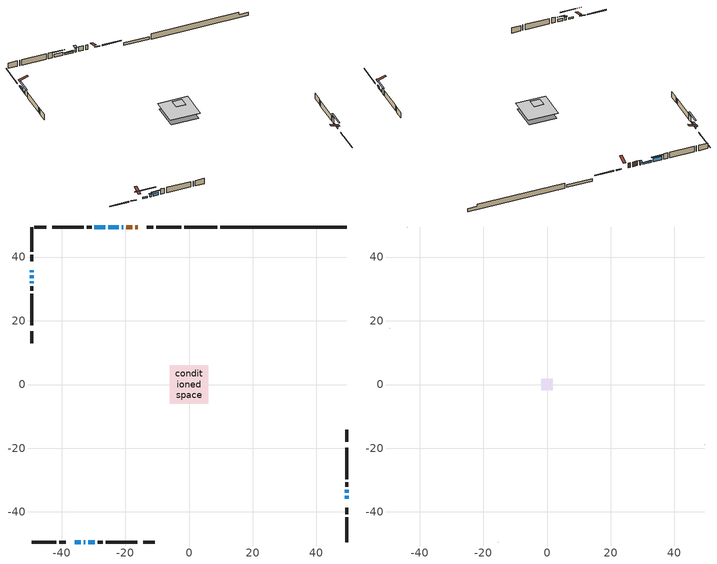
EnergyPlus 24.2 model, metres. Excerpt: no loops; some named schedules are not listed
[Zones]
conditioned space
 floor outside (Floor1 construction): -0.81,-0.81 -0.81,0.81 0.81,0.81 0.81,-0.81 z1.22
 floor adiabatic (Floor3 construction): -1.75,-1.75 -1.75,1.75 1.75,1.75 1.75,-1.75 z1.22
 floor adiabatic (AdiabaticFloorConstruction): -6.06,-6.06 -6.06,6.06 6.06,6.06 6.06,-6.06 z1.22
 floor foundation (Slab1 construction): -5.59,-5.59 -5.59,5.59 5.59,5.59 5.59,-5.59 z-1.22
 floor foundation (Slab2 construction): -1.75,-1.75 -1.75,1.75 1.75,1.75 1.75,-1.75 z-1.04
 wall outside (RimJoist1 construction): -2.43,49.42 -10.25,49.42 / -49.42,-49.42 -41.59,-49.42 / -49.42,49.42 -49.42,41.59 / 49.42,-49.42 49.42,-41.59 z1.22:1.52
 wall outside (RimJoist2 construction): -11.18,49.42 -13.23,49.42 / -40.67,-49.42 -38.62,-49.42 / -49.42,40.67 -49.42,38.62 / 49.42,-40.67 49.42,-38.62 z1.22:1.52
 wall outside (AdiabaticWallConstruction 1): -16.04,49.42 -16.93,49.42 / -17.86,49.42 -19.76,49.42 z1.22:3.25
 wall outside (AdiabaticWallConstruction): -20.69,49.42 -21.1,49.42 z1.22:2.95; 49.42,-35.81 49.42,-34.89 z1.22:2.24; -22.03,49.42 -25.38,49.42 z1.22:1.78; -49.42,35.81 -49.42,35.25 z1.22:1.93; -35.81,-49.42 -33.98,-49.42 / 49.42,-33.96 49.42,-33.05 / -49.42,32.43 -49.42,31.81 z1.22:1.83; -33.05,-49.42 -32.49,-49.42 z1.22:2.44; -26.31,49.42 -29.66,49.42 z1.22:2.64; -49.42,34.32 -49.42,33.35 / -31.56,-49.42 -29.53,-49.42 z1.22:2.34
 wall outside (Wall1 construction): -30.59,49.42 -32.12,49.42 / -28.6,-49.42 -27.08,-49.42 / -49.42,30.89 -49.42,29.36 / 49.42,-32.12 49.42,-30.6 z1.22:3.66
 wall outside (Wall2 construction): -33.05,49.42 -42.92,49.42 / -26.15,-49.42 -16.27,-49.42 / -49.42,28.43 -49.42,18.55 / 49.42,-29.67 49.42,-19.79 z1.22:3.66
 wall outside (Wall4 construction): -44.79,49.42 -48.49,49.42 / -14.4,-49.42 -10.7,-49.42 / -49.42,16.68 -49.42,12.99 / 49.42,-17.92 49.42,-14.22 z1.22:3.66
 wall foundation (FoundationWall1 construction): 9.8,49.42,-1.22 9.8,49.42,1.22 45.46,49.42,1.22 45.46,49.42,0.23 49.42,49.42,0.23 49.42,49.42,-1.22
 wall foundation (FoundationWall2 construction): 8.87,49.42 -1.5,49.42 z-1.04:0.15
 window (WindowConstruction 5): -20.69,49.42 -21.1,49.42 z1.22:2.95
 window (WindowConstruction 4): 49.42,-35.81 49.42,-34.89 z1.22:2.23
 window (WindowConstruction 7): -22.03,49.42 -25.38,49.42 z1.22:1.78
 window (WindowConstruction 8): -49.42,35.81 -49.42,35.25 z1.22:1.93
 window (WindowConstruction 9): -35.81,-49.42 -33.98,-49.42 z1.22:1.83
 window (WindowConstruction 10): 49.42,-33.96 49.42,-33.05 z1.22:1.83
 window (WindowConstruction 6): -33.05,-49.42 -32.49,-49.42 z1.22:2.44
 window (WindowConstruction): -26.31,49.42 -29.66,49.42 z1.22:2.64
 window (WindowConstruction 1): -49.42,34.32 -49.42,33.35 z1.22:2.34
 window (WindowConstruction 2): -49.42,32.42 -49.42,31.82 z1.22:1.83
 window (WindowConstruction 3): -31.56,-49.42 -29.53,-49.42 z1.22:2.34
 door (Door): -16.04,49.42 -16.93,49.42 z1.22:3.25
 door (Door 1): -17.86,49.42 -19.76,49.42 z1.22:3.25
 ceiling adiabatic (AdiabaticFloorConstruction): 6.06,-6.06 6.06,6.06 -6.06,6.06 -6.06,-6.06 z1.22
attic - vented
 floor to conditioned space (Floor2 construction Reversed): -1.86,-1.86 -1.86,1.86 1.86,1.86 1.86,-1.86 z3.66
 wall outside (Wall3 construction): -43.85,49.42 -43.86,49.42 / -15.34,-49.42 -15.33,-49.42 / -49.42,17.62 -49.42,17.61 / 49.42,-18.86 49.42,-18.85 z1.22:3.66
 roof outside (Roof1 construction): -15.11,49.42,3.66 -15.11,45.79,4.87 -14.15,45.79,4.87 -14.15,49.42,3.66; -36.74,-49.42,3.66 -36.74,-45.79,4.87 -37.69,-45.79,4.87 -37.69,-49.42,3.66; -49.42,36.74,3.66 -45.79,36.74,4.87 -45.79,37.69,4.87 -49.42,37.69,3.66; 49.42,-36.74,3.66 45.79,-36.74,4.87 45.79,-37.69,4.87 49.42,-37.69,3.66
shading: -21.4,49.42 -20.39,49.42 -20.39,50.94 -21.4,50.94 z3.25; 49.42,-34.74 49.42,-35.96 49.85,-35.96 49.85,-34.74 z2.38; -25.56,49.42 -21.85,49.42 -21.85,49.72 -25.56,49.72 z1.96; -49.42,35.07 -49.42,35.99 -49.85,35.99 -49.85,35.07 z2.11; -30.63,-49.42 -39.16,-49.42 -39.16,-49.72 -30.63,-49.72 z5.18; 49.42,-30.31 49.42,-36.7 49.85,-36.7 49.85,-30.31 z4.57; -32.19,-49.42 -33.35,-49.42 -33.35,-49.72 -32.19,-49.72 z2.74; -30.42,49.42 -25.55,49.42 -25.55,49.72 -30.42,49.72 z3.4; -49.42,33.17 -49.42,34.5 -49.85,34.5 -49.85,33.17 z2.52; -49.42,29.08 -49.42,35.17 -49.85,35.17 -49.85,29.08 z4.57; -28.62,-49.42 -32.47,-49.42 -32.47,-49.72 -28.62,-49.72 z3.25
[Building]
Building 1: Terrain=Suburbs
[Site:Location]
Sault Ste Marie AP_ON: Latitude {deg}=46.49; Longitude {deg}=-84.51; Time Zone {hr}=-5; Elevation {m}=192; Keep Site Location Information=Yes
[Site:GroundTemperature:Shallow]
0.840846, -1.16074, -1.32103, -0.371179, 3.44196, 7.23733, 10.5277, 12.6121, 12.7892, 11.0939, 7.8874, 4.20846
[Site:WaterMainsTemperature]
Calculation Method=Schedule; Temperature Schedule=mains temperature schedule
[Material] Roughness=Rough; Thermal Absorptance=0.9
Name | Thickness {m} | Conductivity {W/m-K} | Density {kg/m3} | Specific Heat {J/kg-K} | Solar Absorptance | Visible Absorptance
asphalt or fiberglass shingles | 0.00635 | 0.162714 | 1121.4 | 1465.45 | 0.91 | 0.91
ceiling loosefill ins | 0.169333 | 0.0480833 | 16.02 | 1046.75 | 0.7 | 0.7
ceiling stud and cavity | 0.1397 | 0.126939 | 65.682 | 1177.47 | 0.7 | 0.7
concrete 4.0 in. | 0.1016 | 1.803125 | 2242.8 | 837.4 | 0.7 | 0.7
concrete 8.0 in. | 0.2032 | 1.803125 | 2242.8 | 837.4 | 0.7 | 0.7
door material | 0.04445 | 0.053851 | 512.64 | 1214.23 | 0.7 | 0.7
exterior vertical ins | 0.0437847 | 0.029427 | 32.04 | 1214.23 | 0.7 | 0.7
floor covering | 0.0127 | 0.0433444 | 54.468 | 1339.84 | 0.6 | 0.6
floor covering 1 | 0.0127 | 9.015625 | 54.468 | 1339.84 | 0.6 | 0.6
floor rigid ins | 0.103632 | 0.029427 | 32.04 | 1214.23 | 0.7 | 0.7
floor rigid ins 1; wall rigid ins 1 | 0.512978 | 0.029427 | 32.04 | 1214.23 | 0.7 | 0.7
floor stud and cavity | 0.1397 | 0.171653 | 92.3553 | 1139.71 | 0.7 | 0.7
floor stud and cavity 1 | 0.0889 | 0.234607 | 50.32683 | 1063.81 | 0.7 | 0.7
floor stud and cavity 2 | 0.1397 | 1.75129 | 37.0049 | 1207.88 | 0.7 | 0.7
furniture material conditioned space 1 | 0.1524 | 0.115458 | 640.8 | 1214.23 | 0.6 | 0.6
gypsum board | 0.0127 | 0.160291 | 801 | 837.4 | 0.6 | 0.6
gypsum board 1 | 0.0127 | 0.160291 | 801 | 837.4 | 0.7 | 0.7
osb sheathing 0.5 in. | 0.0127 | 0.115458 | 512.64 | 1214.23 | 0.7 | 0.7
osb sheathing 0.75 in. | 0.01905 | 0.115458 | 512.64 | 1214.23 | 0.7 | 0.7
osb sheathing 2.0 in. | 0.0508 | 0.115458 | 512.64 | 1214.23 | 0.7 | 0.7
rim joist rigid ins; wall rigid ins | 0.051816 | 0.029427 | 32.04 | 1214.23 | 0.7 | 0.7
rim joist stud and cavity | 0.0508 | 0.0344856 | 125.044 | 1163.47 | 0.6 | 0.6
rim joist stud and cavity 1 | 0.0508 | 0.0347766 | 125.044 | 1163.47 | 0.6 | 0.6
wall stud and cavity | 0.1397 | 0.275487 | 139.0536 | 1170.24 | 0.7 | 0.7
wall stud and cavity 1 | 0.1397 | 0.156179 | 139.0536 | 1170.24 | 0.7 | 0.7
wall stud and cavity 2 | 0.0889 | 6.1454 | 50.32683 | 1063.81 | 0.6 | 0.6
wall stud and cavity 3 | 0.1397 | 0.206382 | 139.0536 | 1170.24 | 0.7 | 0.7
wall stud and cavity 4 | 0.0889 | 0.380278 | 52.3479 | 1209.89 | 0.7 | 0.7
wall stud and cavity 5 | 0.0889 | 0.391764 | 83.0341 | 1211.67 | 0.7 | 0.7
wood siding | 0.0254 | 0.102417 | 544.68 | 1172.36 | 0.25 | 0.25
wood siding 1 | 0.00254 | 0.102417 | 544.68 | 1172.36 | 0.25 | 0.25
wood siding 2; wood siding 3; wood siding 4 | 0.0254 | 0.102417 | 544.68 | 1172.36 | 0.7 | 0.7
[WindowMaterial:SimpleGlazingSystem]
Name | U-Factor {W/m2-K} | Solar Heat Gain Coefficient
WindowMaterial | 2.17638 | 0.59
WindowMaterial 1 | 2.30584 | 0.54
WindowMaterial 2 | 2.53579 | 0.43
WindowMaterial 3 | 2.29505 | 0.54
WindowMaterial 4 | 2.333658 | 0.53
WindowMaterial 5 | 3.000823 | 0.42
WindowMaterial 6 | 2.59598 | 0.57
WindowMaterial 7 | 2.41372 | 0.5
WindowMaterial 8 | 2.52557 | 0.44
WindowMaterial 9 | 2.4546 | 0.47
[Construction]
AdiabaticFloorConstruction: floor stud and cavity 2, floor rigid ins 1, osb sheathing 0.75 in., floor covering
AdiabaticWallConstruction: wood siding 3, wall rigid ins 1, wall stud and cavity 4, gypsum board
AdiabaticWallConstruction 1: wood siding 4, wall rigid ins 1, wall stud and cavity 4, gypsum board
Door; Door 1: door material
Floor1 construction: floor stud and cavity, floor rigid ins, osb sheathing 0.75 in., floor covering
Floor2 construction Reversed: gypsum board, ceiling stud and cavity, ceiling loosefill ins
Floor3 construction: floor stud and cavity 1, floor covering 1
FoundationWall1 construction: concrete 8.0 in.
FoundationWall2 construction: concrete 8.0 in., gypsum board 1
furniture construction conditioned space 1: furniture material conditioned space 1
PartitionWallConstruction: gypsum board, wall stud and cavity 5, gypsum board
RimJoist1 construction: wood siding 2, rim joist rigid ins, osb sheathing 2.0 in., rim joist stud and cavity
RimJoist2 construction: wood siding 2, rim joist rigid ins, osb sheathing 2.0 in., rim joist stud and cavity 1
Roof1 construction: asphalt or fiberglass shingles
Slab1 construction; Slab2 construction: concrete 4.0 in.
Wall1 construction: wood siding, wall rigid ins, osb sheathing 0.5 in., wall stud and cavity, gypsum board
Wall2 construction: wood siding, wall rigid ins, osb sheathing 0.5 in., wall stud and cavity 1, gypsum board
Wall3 construction: wood siding 1, wall stud and cavity 2
Wall4 construction: wood siding, wall rigid ins, osb sheathing 0.5 in., wall stud and cavity 3, gypsum board
WindowConstruction: WindowMaterial
WindowConstruction 1: WindowMaterial 1
WindowConstruction 10; WindowConstruction 9: WindowMaterial 9
WindowConstruction 2: WindowMaterial 2
WindowConstruction 3: WindowMaterial 3
WindowConstruction 4: WindowMaterial 4
WindowConstruction 5: WindowMaterial 5
WindowConstruction 6: WindowMaterial 6
WindowConstruction 7: WindowMaterial 7
WindowConstruction 8: WindowMaterial 8
[Zone] Multiplier=1; Part of Total Floor Area=Yes
Name | Volume {m3}
attic - vented | 2.71953
conditioned space | 713.3
[Space]
Name | Zone | Volume {m3}
attic - vented 1 | attic - vented | 2.71953
conditioned space 1 | conditioned space | 713.3
[ZoneInfiltration:EffectiveLeakageArea]
infil attic - vented 1: Zone or Space=attic - vented 1; Schedule=Always On Discrete; Effective Air Leakage Area {cm2}=545.311; Stack Coefficient=0.000253613; Wind Coefficient=1.07598e-05
[ZoneMixing]
whole house fan mix: Zone or Space=attic - vented; Schedule=Always On Continuous; Design Flow Rate Calculation Method=Flow/Zone; Design Flow Rate {m3/s}=0; Source Zone or Space=conditioned space
[SurfaceProperty:ExposedFoundationPerimeter] Exposed Perimeter Calculation Method=TotalExposedPerimeter
Name | Total Exposed Perimeter {m}
Slab1 | 39.624
Slab2 | 10.363
[InternalMass] Zone or ZoneList=conditioned space; Space or SpaceList=conditioned space 1
Name | Construction | Surface Area {m2}
furniture mass conditioned space 1 | furniture construction conditioned space 1 | 119.618
partition wall mass | PartitionWallConstruction | 286.773
[Lights]
interior lighting: Zone or ZoneList or Space or SpaceList=conditioned space 1; Schedule=interior lighting schedule; Design Level Calculation Method=LightingLevel; Lighting Level {W}=343.2; Return Air Fraction=0; Fraction Radiant=0.6; Fraction Visible=0.2; Fraction Replaceable=1
[People]
occupants: Zone or ZoneList or Space or SpaceList=conditioned space 1; Number of People Schedule=occupants schedule; Number of People Calculation Method=People; Number of People=3; Fraction Radiant=0.314171; Sensible Heat Fraction=0.56303; Activity Level Schedule=occupants activity schedule; Carbon Dioxide Generation Rate {m3/s-W}=0; Enable ASHRAE 55 Comfort Warnings=No; Mean Radiant Temperature Calculation Type=EnclosureAveraged
[ElectricEquipment] Zone or ZoneList or Space or SpaceList=conditioned space 1; Design Level Calculation Method=EquipmentLevel
Name | Schedule | Design Level {W} | Fraction Latent | Fraction Radiant | Fraction Lost
clothes dryer | clothes dryer schedule | 140.772 | 0.015 | 0.081 | 0.85
clothes washer | clothes washer schedule | 32.1985 | 0.03 | 0.162 | 0.7
cooking range | cooking range schedule | 215.147 | 0.08 | 0.432 | 0.2
dishwasher | dishwasher schedule | 66.8632 | 0.3 | 0.18 | 0.4
fridge | fridge schedule | 72.9452 | 0 | 0.6 | 0
mech vent bath fan 0 | mech vent bath fan 0 schedule | 50.2 | 0 | 0 | 1
mech vent bath fan 1 | mech vent bath fan 1 schedule | 50.2 | 0 | 0 | 1
mech vent house fan | mech vent house fan schedule | 0 | 0 | 0 | 1
mech vent house fan cfis | mech vent house fan cfis schedule | 0 | 0 | 0 | 0
misc plug loads | misc plug loads schedule | 494.7 | 0.045 | 0.513 | 0.1
whole house fan | Always On Discrete | 0 | 0 | 0 | 1
[OtherEquipment] Zone or ZoneList or Space or SpaceList=conditioned space 1; Design Level Calculation Method=EquipmentLevel
Name | Fuel Type | Schedule | Design Level {W} | Fraction Latent | Fraction Radiant | Fraction Lost
clothes dryer 1 | Electricity | clothes dryer schedule | 0 | 0.015 | 0.081 | 0.85
cooking range 1 | Electricity | cooking range schedule | 0 | 0.08 | 0.432 | 0.2
general water use latent | None | general water use schedule | 62.594 | 1 | 0 | 0
general water use sensible | None | general water use schedule | -61.6891 | 0 | 0.6 | 0
mech vent house fan latent load | None | Always On Discrete | 0 | 1 | 0 | 0
mech vent house fan sensible load | None | Always On Discrete | 0 | 0 | 0 | 0
water heater energy adjustment1 | NaturalGas | Always On Discrete | 0.01 | 0 | 0 | 1
[ZoneInfiltration:DesignFlowRate] Zone or ZoneList or Space or SpaceList=conditioned space 1; Schedule=Always On Discrete; Design Flow Rate Calculation Method=Flow/Zone; Design Flow Rate {m3/s}=0
infil flow; natural vent flow; whole house fan flow
[Foundation:Kiva] Initial Indoor Air Temperature {C}=21.1111; Wall Depth Below Slab {m}=0.2032
Name | Wall Height Above Grade {m} | Custom Block Material Name 1 | Custom Block Depth 1 {m} | Custom Block X Position 1 {m} | Custom Block Z Position 1 {m}
Foundation Kiva 1 | 1.21999
Foundation Kiva 2 | 0.149992 | exterior vertical ins | 1.19 | 0.2159 | 0
[Foundation:Kiva:Settings]
Soil Conductivity {W/m-K}=0.849921; Soil Density {kg/m3}=1842.3; Soil Specific Heat {J/kg-K}=418.7; Ground Solar Absorptivity=0.9; Ground Thermal Absorptivity=0.9; Ground Surface Roughness {m}=0.03; Far-Field Width {m}=40; Deep-Ground Boundary Condition=ZeroFlux; Deep-Ground Depth {m}=40; Minimum Cell Dimension {m}=0.2; Maximum Cell Growth Coefficient=3; Simulation Timestep=Timestep
[Exterior:Lights]
exterior lighting: Schedule=exterior lighting schedule; Design Level {W}=75.6
[Schedule:Constant]
Name | Hourly Value
Always On Continuous; mech vent house fan schedule; mech vent house fan cfis schedule; Always On Discrete | 1
occupants activity schedule | 117.228
fridge schedule | 0
[Schedule:Week:Daily]
interior lighting schedule Week Rule - Jan1-Jan27: interior lighting schedule day, interior lighting schedule day, interior lighting schedule day, interior lighting schedule day, interior lighting schedule day, interior lighting schedule day, interior lighting schedule day, interior lighting schedule default day, interior lighting schedule default day, interior lighting schedule default day, interior lighting schedule default day, interior lighting schedule default day
interior lighting schedule Week Rule - Jan28-Feb3: interior lighting schedule day, interior lighting schedule day, interior lighting schedule day, interior lighting schedule day, interior lighting schedule day 1, interior lighting schedule day 1, interior lighting schedule day 1, interior lighting schedule default day, interior lighting schedule default day, interior lighting schedule default day, interior lighting schedule default day, interior lighting schedule default day
interior lighting schedule Week Rule - Feb4-Feb24: interior lighting schedule day 1, interior lighting schedule day 1, interior lighting schedule day 1, interior lighting schedule day 1, interior lighting schedule day 1, interior lighting schedule day 1, interior lighting schedule day 1, interior lighting schedule default day, interior lighting schedule default day, interior lighting schedule default day, interior lighting schedule default day, interior lighting schedule default day
interior lighting schedule Week Rule - Feb25-Mar3: interior lighting schedule day 1, interior lighting schedule day 1, interior lighting schedule day 1, interior lighting schedule day 1, interior lighting schedule day 2, interior lighting schedule day 2, interior lighting schedule day 2, interior lighting schedule default day, interior lighting schedule default day, interior lighting schedule default day, interior lighting schedule default day, interior lighting schedule default day
interior lighting schedule Week Rule - Mar4-Mar31: interior lighting schedule day 2, interior lighting schedule day 2, interior lighting schedule day 2, interior lighting schedule day 2, interior lighting schedule day 2, interior lighting schedule day 2, interior lighting schedule day 2, interior lighting schedule default day, interior lighting schedule default day, interior lighting schedule default day, interior lighting schedule default day, interior lighting schedule default day
interior lighting schedule Week Rule - Apr1-Apr28: interior lighting schedule day 3, interior lighting schedule day 3, interior lighting schedule day 3, interior lighting schedule day 3, interior lighting schedule day 3, interior lighting schedule day 3, interior lighting schedule day 3, interior lighting schedule default day, interior lighting schedule default day, interior lighting schedule default day, interior lighting schedule default day, interior lighting schedule default day
interior lighting schedule Week Rule - Apr29-May5: interior lighting schedule day 3, interior lighting schedule day 3, interior lighting schedule day 4, interior lighting schedule day 4, interior lighting schedule day 4, interior lighting schedule day 4, interior lighting schedule day 4, interior lighting schedule default day, interior lighting schedule default day, interior lighting schedule default day, interior lighting schedule default day, interior lighting schedule default day
interior lighting schedule Week Rule - May6-May26: interior lighting schedule day 4, interior lighting schedule day 4, interior lighting schedule day 4, interior lighting schedule day 4, interior lighting schedule day 4, interior lighting schedule day 4, interior lighting schedule day 4, interior lighting schedule default day, interior lighting schedule default day, interior lighting schedule default day, interior lighting schedule default day, interior lighting schedule default day
interior lighting schedule Week Rule - May27-Jun2: interior lighting schedule day 4, interior lighting schedule day 4, interior lighting schedule day 4, interior lighting schedule day 4, interior lighting schedule day 4, interior lighting schedule day 5, interior lighting schedule day 5, interior lighting schedule default day, interior lighting schedule default day, interior lighting schedule default day, interior lighting schedule default day, interior lighting schedule default day
interior lighting schedule Week Rule - Jun3-Jun30: interior lighting schedule day 5, interior lighting schedule day 5, interior lighting schedule day 5, interior lighting schedule day 5, interior lighting schedule day 5, interior lighting schedule day 5, interior lighting schedule day 5, interior lighting schedule default day, interior lighting schedule default day, interior lighting schedule default day, interior lighting schedule default day, interior lighting schedule default day
interior lighting schedule Week Rule - Jul1-Jul28: interior lighting schedule day 6, interior lighting schedule day 6, interior lighting schedule day 6, interior lighting schedule day 6, interior lighting schedule day 6, interior lighting schedule day 6, interior lighting schedule day 6, interior lighting schedule default day, interior lighting schedule default day, interior lighting schedule default day, interior lighting schedule default day, interior lighting schedule default day
interior lighting schedule Week Rule - Jul29-Aug4: interior lighting schedule day 6, interior lighting schedule day 6, interior lighting schedule day 6, interior lighting schedule day 7, interior lighting schedule day 7, interior lighting schedule day 7, interior lighting schedule day 7, interior lighting schedule default day, interior lighting schedule default day, interior lighting schedule default day, interior lighting schedule default day, interior lighting schedule default day
interior lighting schedule Week Rule - Aug5-Aug25: interior lighting schedule day 7, interior lighting schedule day 7, interior lighting schedule day 7, interior lighting schedule day 7, interior lighting schedule day 7, interior lighting schedule day 7, interior lighting schedule day 7, interior lighting schedule default day, interior lighting schedule default day, interior lighting schedule default day, interior lighting schedule default day, interior lighting schedule default day
interior lighting schedule Week Rule - Aug26-Sep1: interior lighting schedule day 7, interior lighting schedule day 7, interior lighting schedule day 7, interior lighting schedule day 7, interior lighting schedule day 7, interior lighting schedule day 7, interior lighting schedule day 8, interior lighting schedule default day, interior lighting schedule default day, interior lighting schedule default day, interior lighting schedule default day, interior lighting schedule default day
interior lighting schedule Week Rule - Sep2-Sep29: interior lighting schedule day 8, interior lighting schedule day 8, interior lighting schedule day 8, interior lighting schedule day 8, interior lighting schedule day 8, interior lighting schedule day 8, interior lighting schedule day 8, interior lighting schedule default day, interior lighting schedule default day, interior lighting schedule default day, interior lighting schedule default day, interior lighting schedule default day
interior lighting schedule Week Rule - Sep30-Oct6: interior lighting schedule day 8, interior lighting schedule day 9, interior lighting schedule day 9, interior lighting schedule day 9, interior lighting schedule day 9, interior lighting schedule day 9, interior lighting schedule day 9, interior lighting schedule default day, interior lighting schedule default day, interior lighting schedule default day, interior lighting schedule default day, interior lighting schedule default day
interior lighting schedule Week Rule - Oct7-Oct27: interior lighting schedule day 9, interior lighting schedule day 9, interior lighting schedule day 9, interior lighting schedule day 9, interior lighting schedule day 9, interior lighting schedule day 9, interior lighting schedule day 9, interior lighting schedule default day, interior lighting schedule default day, interior lighting schedule default day, interior lighting schedule default day, interior lighting schedule default day
interior lighting schedule Week Rule - Oct28-Nov3: interior lighting schedule day 9, interior lighting schedule day 9, interior lighting schedule day 9, interior lighting schedule day 9, interior lighting schedule day 10, interior lighting schedule day 10, interior lighting schedule day 10, interior lighting schedule default day, interior lighting schedule default day, interior lighting schedule default day, interior lighting schedule default day, interior lighting schedule default day
interior lighting schedule Week Rule - Nov4-Nov24: interior lighting schedule day 10, interior lighting schedule day 10, interior lighting schedule day 10, interior lighting schedule day 10, interior lighting schedule day 10, interior lighting schedule day 10, interior lighting schedule day 10, interior lighting schedule default day, interior lighting schedule default day, interior lighting schedule default day, interior lighting schedule default day, interior lighting schedule default day
interior lighting schedule Week Rule - Nov25-Dec1: interior lighting schedule day 10, interior lighting schedule day 10, interior lighting schedule day 10, interior lighting schedule day 10, interior lighting schedule day 10, interior lighting schedule day 10, interior lighting schedule day 11, interior lighting schedule default day, interior lighting schedule default day, interior lighting schedule default day, interior lighting schedule default day, interior lighting schedule default day
interior lighting schedule Week Rule - Dec2-Dec31: interior lighting schedule day 11, interior lighting schedule day 11, interior lighting schedule day 11, interior lighting schedule day 11, interior lighting schedule day 11, interior lighting schedule day 11, interior lighting schedule day 11, interior lighting schedule default day, interior lighting schedule default day, interior lighting schedule default day, interior lighting schedule default day, interior lighting schedule default day
occupants schedule Week Rule - Jan1-Dec31: occupants schedule day, occupants schedule day, occupants schedule day, occupants schedule day, occupants schedule day, occupants schedule day, occupants schedule day, occupants schedule default day, occupants schedule default day, occupants schedule default day, occupants schedule default day, occupants schedule default day
clothes dryer schedule Week Rule - Jan1-Dec31: clothes dryer schedule day, clothes dryer schedule day, clothes dryer schedule day, clothes dryer schedule day, clothes dryer schedule day, clothes dryer schedule day, clothes dryer schedule day, clothes dryer schedule default day, clothes dryer schedule default day, clothes dryer schedule default day, clothes dryer schedule default day, clothes dryer schedule default day
clothes washer schedule Week Rule - Jan1-Dec31: clothes washer schedule day, clothes washer schedule day, clothes washer schedule day, clothes washer schedule day, clothes washer schedule day, clothes washer schedule day, clothes washer schedule day, clothes washer schedule default day, clothes washer schedule default day, clothes washer schedule default day, clothes washer schedule default day, clothes washer schedule default day
cooking range schedule Week Rule - Jan1-Dec31: cooking range schedule day, cooking range schedule day, cooking range schedule day, cooking range schedule day, cooking range schedule day, cooking range schedule day, cooking range schedule day, cooking range schedule default day, cooking range schedule default day, cooking range schedule default day, cooking range schedule default day, cooking range schedule default day
dishwasher schedule Week Rule - Jan1-Dec31: dishwasher schedule day, dishwasher schedule day, dishwasher schedule day, dishwasher schedule day, dishwasher schedule day, dishwasher schedule day, dishwasher schedule day, dishwasher schedule default day, dishwasher schedule default day, dishwasher schedule default day, dishwasher schedule default day, dishwasher schedule default day
mech vent bath fan 0 schedule Week Rule - Jan1-Dec31: mech vent bath fan 0 schedule day, mech vent bath fan 0 schedule day, mech vent bath fan 0 schedule day, mech vent bath fan 0 schedule day, mech vent bath fan 0 schedule day, mech vent bath fan 0 schedule day, mech vent bath fan 0 schedule day, mech vent bath fan 0 schedule default day, mech vent bath fan 0 schedule default day, mech vent bath fan 0 schedule default day, mech vent bath fan 0 schedule default day, mech vent bath fan 0 schedule default day
mech vent bath fan 1 schedule Week Rule - Jan1-Dec31: mech vent bath fan 1 schedule day, mech vent bath fan 1 schedule day, mech vent bath fan 1 schedule day, mech vent bath fan 1 schedule day, mech vent bath fan 1 schedule day, mech vent bath fan 1 schedule day, mech vent bath fan 1 schedule day, mech vent bath fan 1 schedule default day, mech vent bath fan 1 schedule default day, mech vent bath fan 1 schedule default day, mech vent bath fan 1 schedule default day, mech vent bath fan 1 schedule default day
misc plug loads schedule Week Rule - Jan1-Dec31: misc plug loads schedule day, misc plug loads schedule day, misc plug loads schedule day, misc plug loads schedule day, misc plug loads schedule day, misc plug loads schedule day, misc plug loads schedule day, misc plug loads schedule default day, misc plug loads schedule default day, misc plug loads schedule default day, misc plug loads schedule default day, misc plug loads schedule default day
general water use schedule Week Rule - Jan1-Dec31: general water use schedule day, general water use schedule day, general water use schedule day, general water use schedule day, general water use schedule day, general water use schedule day, general water use schedule day, general water use schedule default day, general water use schedule default day, general water use schedule default day, general water use schedule default day, general water use schedule default day
exterior lighting schedule Week Rule - Jan1-Jan27: exterior lighting schedule day, exterior lighting schedule day, exterior lighting schedule day, exterior lighting schedule day, exterior lighting schedule day, exterior lighting schedule day, exterior lighting schedule day, exterior lighting schedule default day, exterior lighting schedule default day, exterior lighting schedule default day, exterior lighting schedule default day, exterior lighting schedule default day
exterior lighting schedule Week Rule - Jan28-Feb3: exterior lighting schedule day, exterior lighting schedule day, exterior lighting schedule day, exterior lighting schedule day, exterior lighting schedule day 1, exterior lighting schedule day 1, exterior lighting schedule day 1, exterior lighting schedule default day, exterior lighting schedule default day, exterior lighting schedule default day, exterior lighting schedule default day, exterior lighting schedule default day
exterior lighting schedule Week Rule - Feb4-Feb24: exterior lighting schedule day 1, exterior lighting schedule day 1, exterior lighting schedule day 1, exterior lighting schedule day 1, exterior lighting schedule day 1, exterior lighting schedule day 1, exterior lighting schedule day 1, exterior lighting schedule default day, exterior lighting schedule default day, exterior lighting schedule default day, exterior lighting schedule default day, exterior lighting schedule default day
exterior lighting schedule Week Rule - Feb25-Mar3: exterior lighting schedule day 1, exterior lighting schedule day 1, exterior lighting schedule day 1, exterior lighting schedule day 1, exterior lighting schedule day 2, exterior lighting schedule day 2, exterior lighting schedule day 2, exterior lighting schedule default day, exterior lighting schedule default day, exterior lighting schedule default day, exterior lighting schedule default day, exterior lighting schedule default day
exterior lighting schedule Week Rule - Mar4-Mar31: exterior lighting schedule day 2, exterior lighting schedule day 2, exterior lighting schedule day 2, exterior lighting schedule day 2, exterior lighting schedule day 2, exterior lighting schedule day 2, exterior lighting schedule day 2, exterior lighting schedule default day, exterior lighting schedule default day, exterior lighting schedule default day, exterior lighting schedule default day, exterior lighting schedule default day
exterior lighting schedule Week Rule - Apr1-Apr28: exterior lighting schedule day 3, exterior lighting schedule day 3, exterior lighting schedule day 3, exterior lighting schedule day 3, exterior lighting schedule day 3, exterior lighting schedule day 3, exterior lighting schedule day 3, exterior lighting schedule default day, exterior lighting schedule default day, exterior lighting schedule default day, exterior lighting schedule default day, exterior lighting schedule default day
exterior lighting schedule Week Rule - Apr29-May5: exterior lighting schedule day 3, exterior lighting schedule day 3, exterior lighting schedule day 4, exterior lighting schedule day 4, exterior lighting schedule day 4, exterior lighting schedule day 4, exterior lighting schedule day 4, exterior lighting schedule default day, exterior lighting schedule default day, exterior lighting schedule default day, exterior lighting schedule default day, exterior lighting schedule default day
exterior lighting schedule Week Rule - May6-May26: exterior lighting schedule day 4, exterior lighting schedule day 4, exterior lighting schedule day 4, exterior lighting schedule day 4, exterior lighting schedule day 4, exterior lighting schedule day 4, exterior lighting schedule day 4, exterior lighting schedule default day, exterior lighting schedule default day, exterior lighting schedule default day, exterior lighting schedule default day, exterior lighting schedule default day
exterior lighting schedule Week Rule - May27-Jun2: exterior lighting schedule day 4, exterior lighting schedule day 4, exterior lighting schedule day 4, exterior lighting schedule day 4, exterior lighting schedule day 4, exterior lighting schedule day 5, exterior lighting schedule day 5, exterior lighting schedule default day, exterior lighting schedule default day, exterior lighting schedule default day, exterior lighting schedule default day, exterior lighting schedule default day
exterior lighting schedule Week Rule - Jun3-Jun30: exterior lighting schedule day 5, exterior lighting schedule day 5, exterior lighting schedule day 5, exterior lighting schedule day 5, exterior lighting schedule day 5, exterior lighting schedule day 5, exterior lighting schedule day 5, exterior lighting schedule default day, exterior lighting schedule default day, exterior lighting schedule default day, exterior lighting schedule default day, exterior lighting schedule default day
exterior lighting schedule Week Rule - Jul1-Jul28: exterior lighting schedule day 6, exterior lighting schedule day 6, exterior lighting schedule day 6, exterior lighting schedule day 6, exterior lighting schedule day 6, exterior lighting schedule day 6, exterior lighting schedule day 6, exterior lighting schedule default day, exterior lighting schedule default day, exterior lighting schedule default day, exterior lighting schedule default day, exterior lighting schedule default day
exterior lighting schedule Week Rule - Jul29-Aug4: exterior lighting schedule day 6, exterior lighting schedule day 6, exterior lighting schedule day 6, exterior lighting schedule day 7, exterior lighting schedule day 7, exterior lighting schedule day 7, exterior lighting schedule day 7, exterior lighting schedule default day, exterior lighting schedule default day, exterior lighting schedule default day, exterior lighting schedule default day, exterior lighting schedule default day
exterior lighting schedule Week Rule - Aug5-Aug25: exterior lighting schedule day 7, exterior lighting schedule day 7, exterior lighting schedule day 7, exterior lighting schedule day 7, exterior lighting schedule day 7, exterior lighting schedule day 7, exterior lighting schedule day 7, exterior lighting schedule default day, exterior lighting schedule default day, exterior lighting schedule default day, exterior lighting schedule default day, exterior lighting schedule default day
[Schedule:Year]
interior lighting schedule: interior lighting schedule Week Rule - Jan1-Jan27, 1, 1, 1, 27, interior lighting schedule Week Rule - Jan28-Feb3, 1, 28, 2, 3, interior lighting schedule Week Rule - Feb4-Feb24, 2, 4, 2, 24, interior lighting schedule Week Rule - Feb25-Mar3, 2, 25, 3, 3, interior lighting schedule Week Rule - Mar4-Mar31, 3, 4, 3, 31, interior lighting schedule Week Rule - Apr1-Apr28, 4, 1, 4, 28, interior lighting schedule Week Rule - Apr29-May5, 4, 29, 5, 5, interior lighting schedule Week Rule - May6-May26, 5, 6, 5, 26, interior lighting schedule Week Rule - May27-Jun2, 5, 27, 6, 2, interior lighting schedule Week Rule - Jun3-Jun30, 6, 3, 6, 30, interior lighting schedule Week Rule - Jul1-Jul28, 7, 1, 7, 28, interior lighting schedule Week Rule - Jul29-Aug4, 7, 29, 8, 4, interior lighting schedule Week Rule - Aug5-Aug25, 8, 5, 8, 25, interior lighting schedule Week Rule - Aug26-Sep1, 8, 26, 9, 1, interior lighting schedule Week Rule - Sep2-Sep29, 9, 2, 9, 29, interior lighting schedule Week Rule - Sep30-Oct6, 9, 30, 10, 6, interior lighting schedule Week Rule - Oct7-Oct27, 10, 7, 10, 27, interior lighting schedule Week Rule - Oct28-Nov3, 10, 28, 11, 3, interior lighting schedule Week Rule - Nov4-Nov24, 11, 4, 11, 24, interior lighting schedule Week Rule - Nov25-Dec1, 11, 25, 12, 1, interior lighting schedule Week Rule - Dec2-Dec31, 12, 2, 12, 31
occupants schedule: occupants schedule Week Rule - Jan1-Dec31, 1, 1, 12, 31
clothes dryer schedule: clothes dryer schedule Week Rule - Jan1-Dec31, 1, 1, 12, 31
clothes washer schedule: clothes washer schedule Week Rule - Jan1-Dec31, 1, 1, 12, 31
cooking range schedule: cooking range schedule Week Rule - Jan1-Dec31, 1, 1, 12, 31
dishwasher schedule: dishwasher schedule Week Rule - Jan1-Dec31, 1, 1, 12, 31
mech vent bath fan 0 schedule: mech vent bath fan 0 schedule Week Rule - Jan1-Dec31, 1, 1, 12, 31
mech vent bath fan 1 schedule: mech vent bath fan 1 schedule Week Rule - Jan1-Dec31, 1, 1, 12, 31
misc plug loads schedule: misc plug loads schedule Week Rule - Jan1-Dec31, 1, 1, 12, 31
general water use schedule: general water use schedule Week Rule - Jan1-Dec31, 1, 1, 12, 31
exterior lighting schedule: exterior lighting schedule Week Rule - Jan1-Jan27, 1, 1, 1, 27, exterior lighting schedule Week Rule - Jan28-Feb3, 1, 28, 2, 3, exterior lighting schedule Week Rule - Feb4-Feb24, 2, 4, 2, 24, exterior lighting schedule Week Rule - Feb25-Mar3, 2, 25, 3, 3, exterior lighting schedule Week Rule - Mar4-Mar31, 3, 4, 3, 31, exterior lighting schedule Week Rule - Apr1-Apr28, 4, 1, 4, 28, exterior lighting schedule Week Rule - Apr29-May5, 4, 29, 5, 5, exterior lighting schedule Week Rule - May6-May26, 5, 6, 5, 26, exterior lighting schedule Week Rule - May27-Jun2, 5, 27, 6, 2, exterior lighting schedule Week Rule - Jun3-Jun30, 6, 3, 6, 30, exterior lighting schedule Week Rule - Jul1-Jul28, 7, 1, 7, 28, exterior lighting schedule Week Rule - Jul29-Aug4, 7, 29, 8, 4, exterior lighting schedule Week Rule - Aug5-Aug25, 8, 5, 8, 25, exterior lighting schedule Week Rule - Aug26-Sep1, 8, 26, 9, 1, exterior lighting schedule Week Rule - Sep2-Sep29, 9, 2, 9, 29, exterior lighting schedule Week Rule - Sep30-Oct6, 9, 30, 10, 6, exterior lighting schedule Week Rule - Oct7-Oct27, 10, 7, 10, 27, exterior lighting schedule Week Rule - Oct28-Nov3, 10, 28, 11, 3, exterior lighting schedule Week Rule - Nov4-Nov24, 11, 4, 11, 24, exterior lighting schedule Week Rule - Nov25-Dec1, 11, 25, 12, 1, exterior lighting schedule Week Rule - Dec2-Dec31, 12, 2, 12, 31
[Schedule:Compact]
mains temperature schedule: Through: 01/01, For: AllDays, Until: 24:00, 5.72222, Through: 01/02, For: AllDays, Until: 24:00, 5.65667, Through: 01/03, For: AllDays, Until: 24:00, 5.59222, Through: 01/04, For: AllDays, Until: 24:00, 5.52889, Through: 01/05, For: AllDays, Until: 24:00, 5.46667, Through: 01/06, For: AllDays, Until: 24:00, 5.405, Through: 01/07, For: AllDays, Until: 24:00, 5.345, Through: 01/08, For: AllDays, Until: 24:00, 5.28556, Through: 01/09, For: AllDays, Until: 24:00, 5.22722, Through: 01/10, For: AllDays, Until: 24:00, 5.17, Through: 01/11, For: AllDays, Until: 24:00, 5.11389, Through: 01/12, For: AllDays, Until: 24:00, 5.05889, Through: 01/13, For: AllDays, Until: 24:00, 5.00556, Through: 01/14, For: AllDays, Until: 24:00, 4.95278, Through: 01/15, For: AllDays, Until: 24:00, 4.90111, Through: 01/16, For: AllDays, Until: 24:00, 4.85111, Through: 01/17, For: AllDays, Until: 24:00, 4.80167, Through: 01/18, For: AllDays, Until: 24:00, 4.75389, Through: 01/19, For: AllDays, Until: 24:00, 4.70722, Through: 01/20, For: AllDays, Until: 24:00, 4.66167, Through: 01/21, For: AllDays, Until: 24:00, 4.61778, Through: 01/22, For: AllDays, Until: 24:00, 4.575, Through: 01/23, For: AllDays, Until: 24:00, 4.53333, Through: 01/24, For: AllDays, Until: 24:00, 4.49278, Through: 01/25, For: AllDays, Until: 24:00, 4.45389, Through: 01/26, For: AllDays, Until: 24:00, 4.41611, Through: 01/27, For: AllDays, Until: 24:00, 4.38, Through: 01/28, For: AllDays, Until: 24:00, 4.345, Through: 01/29, For: AllDays, Until: 24:00, 4.31111, Through: 01/30, For: AllDays, Until: 24:00, 4.27889, Through: 01/31, For: AllDays, Until: 24:00, 4.24833, Through: 02/01, For: AllDays, Until: 24:00, 4.21833, Through: 02/02, For: AllDays, Until: 24:00, 4.19056, Through: 02/03, For: AllDays, Until: 24:00, 4.16333, Through: 02/04, For: AllDays, Until: 24:00, 4.13833, Through: 02/05, For: AllDays, Until: 24:00, 4.11444, Through: 02/06, For: AllDays, Until: 24:00, 4.09167, Through: 02/07, For: AllDays, Until: 24:00, 4.07056, Through: 02/08, For: AllDays, Until: 24:00, 4.05111, Through: 02/09, For: AllDays, Until: 24:00, 4.03278, Through: 02/10, For: AllDays, Until: 24:00, 4.01611, Through: 02/11, For: AllDays, Until: 24:00, 4.00056, Through: 02/12, For: AllDays, Until: 24:00, 3.98667, Through: 02/13, For: AllDays, Until: 24:00, 3.97444, Through: 02/14, For: AllDays, Until: 24:00, 3.96333, Through: 02/15, For: AllDays, Until: 24:00, 3.95389, Through: 02/16, For: AllDays, Until: 24:00, 3.94556, Through: 02/17, For: AllDays, Until: 24:00, 3.93889, Through: 02/18, For: AllDays, Until: 24:00, 3.93389, Through: 02/19, For: AllDays, Until: 24:00, 3.93056, Through: 02/20, For: AllDays, Until: 24:00, 3.92833, Through: 02/21, For: AllDays, Until: 24:00, 3.92722, Through: 02/22, For: AllDays, Until: 24:00, 3.92833, Through: 02/23, For: AllDays, Until: 24:00, 3.93056, Through: 02/24, For: AllDays, Until: 24:00, 3.93444, Through: 02/25, For: AllDays, Until: 24:00, 3.93944, Through: 02/26, For: AllDays, Until: 24:00, 3.94611, Through: 02/27, For: AllDays, Until: 24:00, 3.95444, Through: 02/28, For: AllDays, Until: 24:00, 3.96389, Through: 03/01, For: AllDays, Until: 24:00, 3.975, Through: 03/02, For: AllDays, Until: 24:00, 3.98722, Through: 03/03, For: AllDays, Until: 24:00, 4.00111, Through: 03/04, For: AllDays, Until: 24:00, 4.01667, Through: 03/05, For: AllDays, Until: 24:00, 4.03389, Through: 03/06, For: AllDays, Until: 24:00, 4.05167, Through: 03/07, For: AllDays, Until: 24:00, 4.07167, Through: 03/08, For: AllDays, Until: 24:00, 4.09278, Through: 03/09, For: AllDays, Until: 24:00, 4.11556, Through: 03/10, For: AllDays, Until: 24:00, 4.13944, Through: 03/11, For: AllDays, Until: 24:00, 4.165, Through: 03/12, For: AllDays, Until: 24:00, 4.19167, Through: 03/13, For: AllDays, Until: 24:00, 4.22, Through: 03/14, For: AllDays, Until: 24:00, 4.24944, Through: 03/15, For: AllDays, Until: 24:00, 4.28056, Through: 03/16, For: AllDays, Until: 24:00, 4.31278, Through: 03/17, For: AllDays, Until: 24:00, 4.34667, Through: 03/18, For: AllDays, Until: 24:00, 4.38167, Through: 03/19, For: AllDays, Until: 24:00, 4.41833, Through: 03/20, For: AllDays, Until: 24:00, 4.45611, Through: 03/21, For: AllDays, Until: 24:00, 4.495, Through: 03/22, For: AllDays, Until: 24:00, 4.53556, Through: 03/23, For: AllDays, Until: 24:00, 4.57722, Through: 03/24, For: AllDays, Until: 24:00, 4.62, Through: 03/25, For: AllDays, Until: 24:00, 4.66444, Through: 03/26, For: AllDays, Until: 24:00, 4.70944, Through: 03/27, For: AllDays, Until: 24:00, 4.75611, Through: 03/28, For: AllDays, Until: 24:00, 4.80444, Through: 03/29, For: AllDays, Until: 24:00, 4.85333, Through: 03/30, For: AllDays, Until: 24:00, 4.90389, Through: 03/31, For: AllDays, Until: 24:00, 4.95556, Through: 04/01, For: AllDays, Until: 24:00, 5.00778, Through: 04/02, For: AllDays, Until: 24:00, 5.06167, Through: 04/03, For: AllDays, Until: 24:00, 5.11667, Through: 04/04, For: AllDays, Until: 24:00, 5.17278, Through: 04/05, For: AllDays, Until: 24:00, 5.23, Through: 04/06, For: AllDays, Until: 24:00, 5.28833, Through: 04/07, For: AllDays, Until: 24:00, 5.34778, Through: 04/08, For: AllDays, Until: 24:00, 5.40833, Through: 04/09, For: AllDays, Until: 24:00, 5.47, Through: 04/10, For: AllDays, Until: 24:00, 5.53222, Through: 04/11, For: AllDays, Until: 24:00, 5.59556, Through: 04/12, For: AllDays, Until: 24:00, 5.66, Through: 04/13, For: AllDays, Until: 24:00, 5.72556, Through: 04/14, For: AllDays, Until: 24:00, 5.79222, Through: 04/15, For: AllDays, Until: 24:00, 5.85944, Through: 04/16, For: AllDays, Until: 24:00, 5.92722, Through: 04/17, For: AllDays, Until: 24:00, 5.99667, Through: 04/18, For: AllDays, Until: 24:00, 6.06667, Through: 04/19, For: AllDays, Until: 24:00, 6.13722, Through: 04/20, For: AllDays, Until: 24:00, 6.20889, Through: 04/21, For: AllDays, Until: 24:00, 6.28111, Through: 04/22, For: AllDays, Until: 24:00, 6.35444, Through: 04/23, For: AllDays, Until: 24:00, 6.42833, Through: 04/24, For: AllDays, Until: 24:00, 6.50278, Through: 04/25, For: AllDays, Until: 24:00, 6.57833, Through: 04/26, For: AllDays, Until: 24:00, 6.65444, Through: 04/27, For: AllDays, Until: 24:00, 6.73111, Through: 04/28, For: AllDays, Until: 24:00, 6.80833, Through: 04/29, For: AllDays, Until: 24:00, 6.88611, Through: 04/30, For: AllDays, Until: 24:00, 6.965, Through: 05/01, For: AllDays, Until: 24:00, 7.04389, Through: 05/02, For: AllDays, Until: 24:00, 7.12389, Through: 05/03, For: AllDays, Until: 24:00, 7.20389, Through: 05/04, For: AllDays, Until: 24:00, 7.28444, Through: 05/05, For: AllDays, Until: 24:00, 7.36611, Through: 05/06, For: AllDays, Until: 24:00, 7.44778, Through: 05/07, For: AllDays, Until: 24:00, 7.52944, Through: 05/08, For: AllDays, Until: 24:00, 7.61222, Through: 05/09, For: AllDays, Until: 24:00, 7.695, Through: 05/10, For: AllDays, Until: 24:00, 7.77833, Through: 05/11, For: AllDays, Until: 24:00, 7.86167, Through: 05/12, For: AllDays, Until: 24:00, 7.94556, Through: 05/13, For: AllDays, Until: 24:00, 8.03, Through: 05/14, For: AllDays, Until: 24:00, 8.11444, Through: 05/15, For: AllDays, Until: 24:00, 8.19889, Through: 05/16, For: AllDays, Until: 24:00, 8.28389, Through: 05/17, For: AllDays, Until: 24:00, 8.36889, Through: 05/18, For: AllDays, Until: 24:00, 8.45389, Through: 05/19, For: AllDays, Until: 24:00, 8.53944, Through: 05/20, For: AllDays, Until: 24:00, 8.625, Through: 05/21, For: AllDays, Until: 24:00, 8.71056, Through: 05/22, For: AllDays, Until: 24:00, 8.79611, Through: 05/23, For: AllDays, Until: 24:00, 8.88167, Through: 05/24, For: AllDays, Until: 24:00, 8.96722, Through: 05/25, For: AllDays, Until: 24:00, 9.05278, Through: 05/26, For: AllDays, Until: 24:00, 9.13833, Through: 05/27, For: AllDays, Until: 24:00, 9.22389, Through: 05/28, For: AllDays, Until: 24:00, 9.30944, Through: 05/29, For: AllDays, Until: 24:00, 9.39444, Through: 05/30, For: AllDays, Until: 24:00, 9.48, Through: 05/31, For: AllDays, Until: 24:00, 9.56444, Through: 06/01, For: AllDays, Until: 24:00, 9.64944, Through: 06/02, For: AllDays, Until: 24:00, 9.73389, Through: 06/03, For: AllDays, Until: 24:00, 9.81833, Through: 06/04, For: AllDays, Until: 24:00, 9.90222, Through: 06/05, For: AllDays, Until: 24:00, 9.98611, Through: 06/06, For: AllDays, Until: 24:00, 10.0694, Through: 06/07, For: AllDays, Until: 24:00, 10.1528, Through: 06/08, For: AllDays, Until: 24:00, 10.235, Through: 06/09, For: AllDays, Until: 24:00, 10.3178, Through: 06/10, For: AllDays, Until: 24:00, 10.3994, Through: 06/11, For: AllDays, Until: 24:00, 10.4811, Through: 06/12, For: AllDays, Until: 24:00, 10.5617, Through: 06/13, For: AllDays, Until: 24:00, 10.6422, Through: 06/14, For: AllDays, Until: 24:00, 10.7222, Through: 06/15, For: AllDays, Until: 24:00, 10.8017, Through: 06/16, For: AllDays, Until: 24:00, 10.8806, Through: 06/17, For: AllDays, Until: 24:00, 10.9589, Through: 06/18, For: AllDays, Until: 24:00, 11.0367, Through: 06/19, For: AllDays, Until: 24:00, 11.1133, Through: 06/20, For: AllDays, Until: 24:00, 11.19, Through: 06/21, For: AllDays, Until: 24:00, 11.2656, Through: 06/22, For: AllDays, Until: 24:00, 11.3406, Through: 06/23, For: AllDays, Until: 24:00, 11.415, Through: 06/24, For: AllDays, Until: 24:00, 11.4883, Through: 06/25, For: AllDays, Until: 24:00, 11.5611, Through: 06/26, For: AllDays, Until: 24:00, 11.6333, Through: 06/27, For: AllDays, Until: 24:00, 11.7044, Through: 06/28, For: AllDays, Until: 24:00, 11.775, Through: 06/29, For: AllDays, Until: 24:00, 11.8444, Through: 06/30, For: AllDays, Until: 24:00, 11.9128, Through: 07/01, For: AllDays, Until: 24:00, 11.9806, Through: 07/02, For: AllDays, Until: 24:00, 12.0472, Through: 07/03, For: AllDays, Until: 24:00, 12.1133, Through: 07/04, For: AllDays, Until: 24:00, 12.1783, Through: 07/05, For: AllDays, Until: 24:00, 12.2422, Through: 07/06, For: AllDays, Until: 24:00, 12.3056, Through: 07/07, For: AllDays, Until: 24:00, 12.3672, Through: 07/08, For: AllDays, Until: 24:00, 12.4283, Through: 07/09, For: AllDays, Until: 24:00, 12.4883, Through: 07/10, For: AllDays, Until: 24:00, 12.5472, Through: 07/11, For: AllDays, Until: 24:00, 12.605, Through: 07/12, For: AllDays, Until: 24:00, 12.6617, Through: 07/13, For: AllDays, Until: 24:00, 12.7172, Through: 07/14, For: AllDays, Until: 24:00, 12.7717, Through: 07/15, For: AllDays, Until: 24:00, 12.8244, Through: 07/16, For: AllDays, Until: 24:00, 12.8767, Through: 07/17, For: AllDays, Until: 24:00, 12.9278, Through: 07/18, For: AllDays, Until: 24:00, 12.9778, Through: 07/19, For: AllDays, Until: 24:00, 13.0261, Through: 07/20, For: AllDays, Until: 24:00, 13.0733, Through: 07/21, For: AllDays, Until: 24:00, 13.1194, Through: 07/22, For: AllDays, Until: 24:00, 13.1644, Through: 07/23, For: AllDays, Until: 24:00, 13.2078, Through: 07/24, For: AllDays, Until: 24:00, 13.25, Through: 07/25, For: AllDays, Until: 24:00, 13.2911, Through: 07/26, For: AllDays, Until: 24:00, 13.3311, Through: 07/27, For: AllDays, Until: 24:00, 13.3694, Through: 07/28, For: AllDays, Until: 24:00, 13.4067, Through: 07/29, For: AllDays, Until: 24:00, 13.4422, Through: 07/30, For: AllDays, Until: 24:00, 13.4767, Through: 07/31, For: AllDays, Until: 24:00, 13.5094, Through: 08/01, For: AllDays, Until: 24:00, 13.5411, Through: 08/02, For: AllDays, Until: 24:00, 13.5717, Through: 08/03, For: AllDays, Until: 24:00, 13.6006, Through: 08/04, For: AllDays, Until: 24:00, 13.6283, Through: 08/05, For: AllDays, Until: 24:00, 13.6544, Through: 08/06, For: AllDays, Until: 24:00, 13.6789, Through: 08/07, For: AllDays, Until: 24:00, 13.7022, Through: 08/08, For: AllDays, Until: 24:00, 13.7244, Through: 08/09, For: AllDays, Until: 24:00, 13.745, Through: 08/10, For: AllDays, Until: 24:00, 13.7639, Through: 08/11, For: AllDays, Until: 24:00, 13.7811, Through: 08/12, For: AllDays, Until: 24:00, 13.7978, Through: 08/13, For: AllDays, Until: 24:00, 13.8122, Through: 08/14, For: AllDays, Until: 24:00, 13.8256, Through: 08/15, For: AllDays, Until: 24:00, 13.8372, Through: 08/16, For: AllDays, Until: 24:00, 13.8478, Through: 08/17, For: AllDays, Until: 24:00, 13.8567, Through: 08/18, For: AllDays, Until: 24:00, 13.8639, Through: 08/19, For: AllDays, Until: 24:00, 13.87, Through: 08/20, For: AllDays, Until: 24:00, 13.8744, Through: 08/21, For: AllDays, Until: 24:00, 13.8772, Through: 08/22, For: AllDays, Until: 24:00, 13.8789, Through: 08/23, For: AllDays, Until: 24:00, 13.8789, Through: 08/24, For: AllDays, Until: 24:00, 13.8772, Through: 08/25, For: AllDays, Until: 24:00, 13.8744, Through: 08/26, For: AllDays, Until: 24:00, 13.87, Through: 08/27, For: AllDays, Until: 24:00, 13.8644, Through: 08/28, For: AllDays, Until: 24:00, 13.8572, Through: 08/29, For: AllDays, Until: 24:00, 13.8483, Through: 08/30, For: AllDays, Until: 24:00, 13.8378, Through: 08/31, For: AllDays, Until: 24:00, 13.8261, Through: 09/01, For: AllDays, Until: 24:00, 13.8133, Through: 09/02, For: AllDays, Until: 24:00, 13.7983, Through: 09/03, For: AllDays, Until: 24:00, 13.7822, Through: 09/04, For: AllDays, Until: 24:00, 13.765, Through: 09/05, For: AllDays, Until: 24:00, 13.7461, Through: 09/06, For: AllDays, Until: 24:00, 13.7256, Through: 09/07, For: AllDays, Until: 24:00, 13.7039, Through: 09/08, For: AllDays, Until: 24:00, 13.6806, Through: 09/09, For: AllDays, Until: 24:00, 13.6556, Through: 09/10, For: AllDays, Until: 24:00, 13.63, Through: 09/11, For: AllDays, Until: 24:00, 13.6022, Through: 09/12, For: AllDays, Until: 24:00, 13.5733, Through: 09/13, For: AllDays, Until: 24:00, 13.5433, Through: 09/14, For: AllDays, Until: 24:00, 13.5117, Through: 09/15, For: AllDays, Until: 24:00, 13.4789, Through: 09/16, For: AllDays, Until: 24:00, 13.4444, Through: 09/17, For: AllDays, Until: 24:00, 13.4089, Through: 09/18, For: AllDays, Until: 24:00, 13.3717, Through: 09/19, For: AllDays, Until: 24:00, 13.3333, Through: 09/20, For: AllDays, Until: 24:00, 13.2939, Through: 09/21, For: AllDays, Until: 24:00, 13.2528, Through: 09/22, For: AllDays, Until: 24:00, 13.2106, Through: 09/23, For: AllDays, Until: 24:00, 13.1672, Through: 09/24, For: AllDays, Until: 24:00, 13.1222, Through: 09/25, For: AllDays, Until: 24:00, 13.0761, Through: 09/26, For: AllDays, Until: 24:00, 13.0289, Through: 09/27, For: AllDays, Until: 24:00, 12.9806, Through: 09/28, For: AllDays, Until: 24:00, 12.9306, Through: 09/29, For: AllDays, Until: 24:00, 12.88, Through: 09/30, For: AllDays, Until: 24:00, 12.8278, Through: 10/01, For: AllDays, Until: 24:00, 12.7744, Through: 10/02, For: AllDays, Until: 24:00, 12.7206, Through: 10/03, For: AllDays, Until: 24:00, 12.665, Through: 10/04, For: AllDays, Until: 24:00, 12.6083, Through: 10/05, For: AllDays, Until: 24:00, 12.5506, Through: 10/06, For: AllDays, Until: 24:00, 12.4917, Through: 10/07, For: AllDays, Until: 24:00, 12.4317, Through: 10/08, For: AllDays, Until: 24:00, 12.3711, Through: 10/09, For: AllDays, Until: 24:00, 12.3089, Through: 10/10, For: AllDays, Until: 24:00, 12.2461, Through: 10/11, For: AllDays, Until: 24:00, 12.1822, Through: 10/12, For: AllDays, Until: 24:00, 12.1172, Through: 10/13, For: AllDays, Until: 24:00, 12.0517, Through: 10/14, For: AllDays, Until: 24:00, 11.9844, Through: 10/15, For: AllDays, Until: 24:00, 11.9172, Through: 10/16, For: AllDays, Until: 24:00, 11.8483, Through: 10/17, For: AllDays, Until: 24:00, 11.7789, Through: 10/18, For: AllDays, Until: 24:00, 11.7089, Through: 10/19, For: AllDays, Until: 24:00, 11.6378, Through: 10/20, For: AllDays, Until: 24:00, 11.5656, Through: 10/21, For: AllDays, Until: 24:00, 11.4928, Through: 10/22, For: AllDays, Until: 24:00, 11.4194, Through: 10/23, For: AllDays, Until: 24:00, 11.345, Through: 10/24, For: AllDays, Until: 24:00, 11.27, Through: 10/25, For: AllDays, Until: 24:00, 11.1944, Through: 10/26, For: AllDays, Until: 24:00, 11.1183, Through: 10/27, For: AllDays, Until: 24:00, 11.0411, Through: 10/28, For: AllDays, Until: 24:00, 10.9633, Through: 10/29, For: AllDays, Until: 24:00, 10.8856, Through: 10/30, For: AllDays, Until: 24:00, 10.8067, Through: 10/31, For: AllDays, Until: 24:00, 10.7272, Through: 11/01, For: AllDays, Until: 24:00, 10.6472, Through: 11/02, For: AllDays, Until: 24:00, 10.5667, Through: 11/03, For: AllDays, Until: 24:00, 10.4856, Through: 11/04, For: AllDays, Until: 24:00, 10.4044, Through: 11/05, For: AllDays, Until: 24:00, 10.3222, Through: 11/06, For: AllDays, Until: 24:00, 10.24, Through: 11/07, For: AllDays, Until: 24:00, 10.1578, Through: 11/08, For: AllDays, Until: 24:00, 10.0744, Through: 11/09, For: AllDays, Until: 24:00, 9.99111, Through: 11/10, For: AllDays, Until: 24:00, 9.90722, Through: 11/11, For: AllDays, Until: 24:00, 9.82333, Through: 11/12, For: AllDays, Until: 24:00, 9.73889, Through: 11/13, For: AllDays, Until: 24:00, 9.65444, Through: 11/14, For: AllDays, Until: 24:00, 9.57, Through: 11/15, For: AllDays, Until: 24:00, 9.485, Through: 11/16, For: AllDays, Until: 24:00, 9.39944, Through: 11/17, For: AllDays, Until: 24:00, 9.31444, Through: 11/18, For: AllDays, Until: 24:00, 9.22889, Through: 11/19, For: AllDays, Until: 24:00, 9.14333, Through: 11/20, For: AllDays, Until: 24:00, 9.05778, Through: 11/21, For: AllDays, Until: 24:00, 8.97222, Through: 11/22, For: AllDays, Until: 24:00, 8.88667, Through: 11/23, For: AllDays, Until: 24:00, 8.80111, Through: 11/24, For: AllDays, Until: 24:00, 8.71556, Through: 11/25, For: AllDays, Until: 24:00, 8.63, Through: 11/26, For: AllDays, Until: 24:00, 8.54444, Through: 11/27, For: AllDays, Until: 24:00, 8.45944, Through: 11/28, For: AllDays, Until: 24:00, 8.37389, Through: 11/29, For: AllDays, Until: 24:00, 8.28889, Through: 11/30, For: AllDays, Until: 24:00, 8.20389, Through: 12/01, For: AllDays, Until: 24:00, 8.11944, Through: 12/02, For: AllDays, Until: 24:00, 8.035, Through: 12/03, For: AllDays, Until: 24:00, 7.95056, Through: 12/04, For: AllDays, Until: 24:00, 7.86667, Through: 12/05, For: AllDays, Until: 24:00, 7.78333, Through: 12/06, For: AllDays, Until: 24:00, 7.7, Through: 12/07, For: AllDays, Until: 24:00, 7.61722, Through: 12/08, For: AllDays, Until: 24:00, 7.53444, Through: 12/09, For: AllDays, Until: 24:00, 7.45222, Through: 12/10, For: AllDays, Until: 24:00, 7.37056, Through: 12/11, For: AllDays, Until: 24:00, 7.28944, Through: 12/12, For: AllDays, Until: 24:00, 7.20889, Through: 12/13, For: AllDays, Until: 24:00, 7.12833, Through: 12/14, For: AllDays, Until: 24:00, 7.04889, Through: 12/15, For: AllDays, Until: 24:00, 6.96944, Through: 12/16, For: AllDays, Until: 24:00, 6.89111, Through: 12/17, For: AllDays, Until: 24:00, 6.81278, Through: 12/18, For: AllDays, Until: 24:00, 6.73556, Through: 12/19, For: AllDays, Until: 24:00, 6.65889, Through: 12/20, For: AllDays, Until: 24:00, 6.58278, Through: 12/21, For: AllDays, Until: 24:00, 6.50722, Through: 12/22, For: AllDays, Until: 24:00, 6.43278, Through: 12/23, For: AllDays, Until: 24:00, 6.35889, Through: 12/24, For: AllDays, Until: 24:00, 6.28556, Through: 12/25, For: AllDays, Until: 24:00, 6.21333, Through: 12/26, For: AllDays, Until: 24:00, 6.14167, Through: 12/27, For: AllDays, Until: 24:00, 6.07056, Through: 12/28, For: AllDays, Until: 24:00, 6.00056, Through: 12/29, For: AllDays, Until: 24:00, 5.93167, Through: 12/30, For: AllDays, Until: 24:00, 5.86333, Through: 12/31, For: AllDays, Until: 24:00, 5.79611
